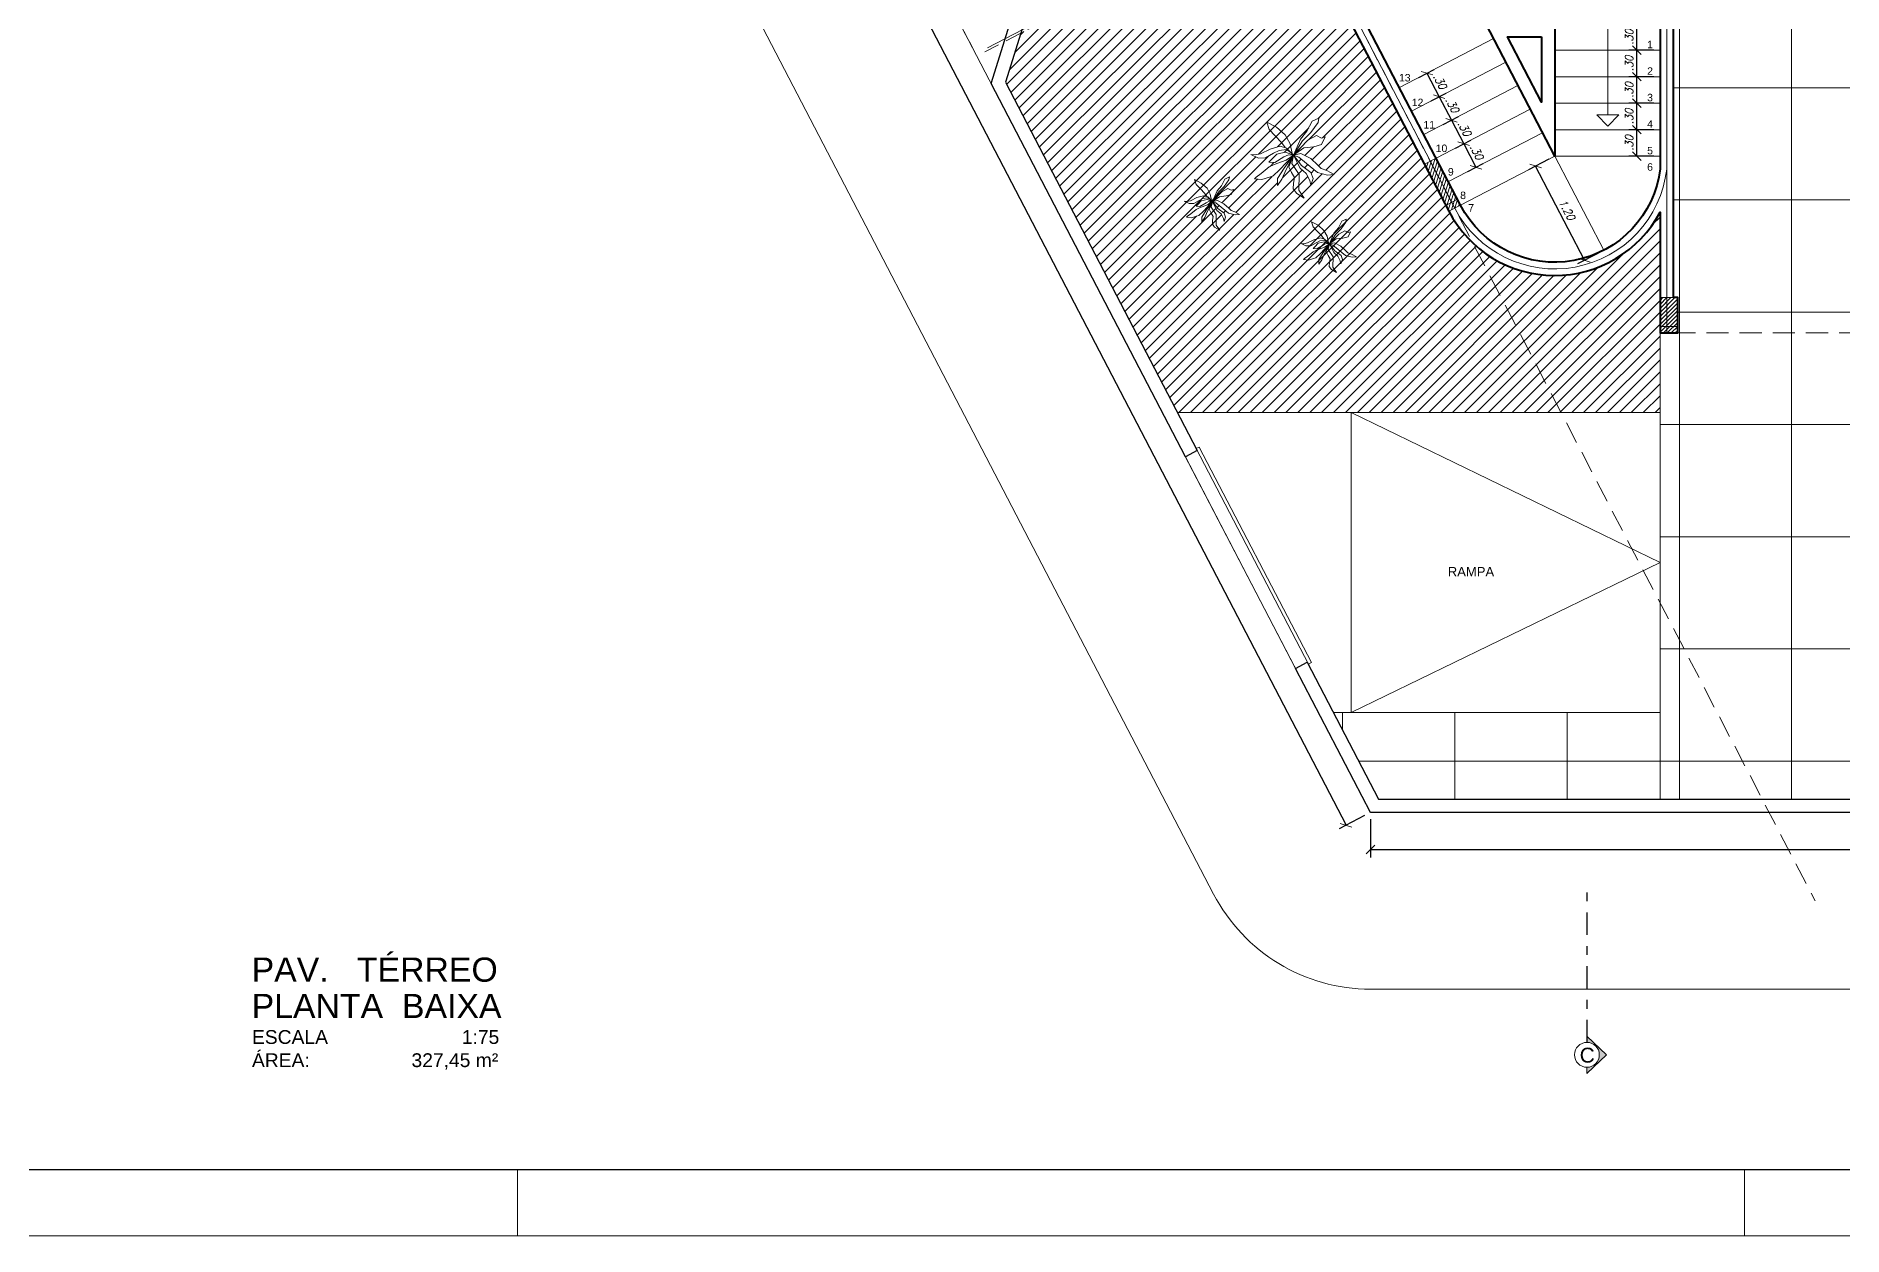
# Model space of a CAD drawing. Header units: millimetres. Extents: x 1865 to 2133, y 1062 to 1142.
# Drawn here: x 1902.7 to 1923.14, y 1061.99 to 1075.56 of the extents above; entities that cross this region are included whole.
import ezdxf

# ---------------------------------------------------------------- set-up
doc = ezdxf.new("R2010")
doc.units = ezdxf.units.MM
doc.header["$PDMODE"] = 35
doc.linetypes.add('DASHDOT', pattern=[25.4, 12.7, -6.35, 0, -6.35])
doc.linetypes.add('HIDDEN', pattern=[0.375, 0.25, -0.125])
for name, color, linetype, lineweight in [('Cota', 7, 'Continuous', 9), ('Eixo', 1, 'Continuous', 9), ('ESQ_INTER', 250, 'Continuous', 9), ('IND', 7, 'Continuous', 13), ('PILAR', 7, 'Continuous', 5), ('PISO', 252, 'Continuous', 9), ('Plarga', 7, 'Continuous', 40), ('texto', 7, 'Continuous', 13)]:
    doc.layers.add(name, color=color, linetype=linetype, lineweight=lineweight)
doc.styles.add('arial', font='arial.ttf')
doc.styles.add('romans15', font='romans.shx', dxfattribs={"width": 0.9, "oblique": 15})
doc.styles.add('TARCISIO', font='arial.ttf')
doc.dimstyles.new('COTA_50', dxfattribs={"dimscale": 0.5, "dimtxt": 0.181, "dimasz": 0.193, "dimexe": 0.18, "dimexo": 0.15, "dimgap": 0.085, "dimtad": 1, "dimzin": 4, "dimdsep": 46, "dimtxsty": 'romans15', "dimblk1": 'OBLIQUE', "dimblk2": 'OBLIQUE', "dimsah": 1, "dimcen": 0.09, "dimclrd": 256, "dimclre": 256, "dimclrt": 256, "dimadec": 0, "dimazin": 0, "dimtfac": 1, "dimtmove": 2, "dimatfit": 3, "dimldrblk": 'NONE', "dimfxl": 1, "dimtolj": 1, "dimtzin": 1, "dimarcsym": 0})

# ---------------------------------------------------------------- blocks, each defined once
blk = doc.blocks.new('_OBLIQUE')
at = {"color": 0, "linetype": 'ByBlock'}
blk.add_line((-0.5, -0.5), (0.5, 0.5), dxfattribs=at)
blk = doc.blocks.new('*D183')
at = {"layer": 'Cota', "lineweight": -2, "transparency": 16777216}
for p, q in [((1921.001, 1075.704), (1920.72, 1075.704)), ((1920.81, 1075.404), (1920.81, 1075.704)), ((1921.001, 1075.404), (1920.72, 1075.404))]:
    blk.add_line(p, q, dxfattribs=at)
at = {"layer": 'Defpoints', "color": 0, "transparency": 16777216}
for p in [(1920.81, 1075.704), (1921.076, 1075.704), (1921.076, 1075.404)]:
    blk.add_point(p, dxfattribs=at)
at = {"layer": 'Cota', "lineweight": -2, "transparency": 16777216, "xscale": 0.0965, "yscale": 0.0965, "zscale": 0.0965}
for p, rotation in [((1920.81, 1075.704), 90), ((1920.81, 1075.404), 270)]:
    blk.add_blockref('_OBLIQUE', p, dxfattribs=dict(at, rotation=rotation))
at = {"layer": 'Cota', "transparency": 16777216, "insert": (1920.722, 1075.554), "char_height": 0.0905, "attachment_point": 5, "rotation": 90, "style": 'romans15'}
blk.add_mtext('\\A1;.30', dxfattribs=at)
blk = doc.blocks.new('_None')
blk = doc.blocks.new('*D184')
at = {"layer": 'Cota', "lineweight": -2, "transparency": 16777216}
for p, q in [((1921.001, 1075.404), (1920.72, 1075.404)), ((1920.81, 1075.104), (1920.81, 1075.404)), ((1921.001, 1075.104), (1920.72, 1075.104))]:
    blk.add_line(p, q, dxfattribs=at)
at = {"layer": 'Defpoints', "color": 0, "transparency": 16777216}
for p in [(1920.81, 1075.404), (1921.076, 1075.404), (1921.076, 1075.104)]:
    blk.add_point(p, dxfattribs=at)
at = {"layer": 'Cota', "lineweight": -2, "transparency": 16777216, "xscale": 0.0965, "yscale": 0.0965, "zscale": 0.0965}
for p, rotation in [((1920.81, 1075.404), 90), ((1920.81, 1075.104), 270)]:
    blk.add_blockref('_OBLIQUE', p, dxfattribs=dict(at, rotation=rotation))
at = {"layer": 'Cota', "transparency": 16777216, "insert": (1920.722, 1075.254), "char_height": 0.0905, "attachment_point": 5, "rotation": 90, "style": 'romans15'}
blk.add_mtext('\\A1;.30', dxfattribs=at)
blk = doc.blocks.new('*D185')
at = {"layer": 'Cota', "lineweight": -2, "transparency": 16777216}
for p, q in [((1921.001, 1075.104), (1920.72, 1075.104)), ((1920.81, 1074.804), (1920.81, 1075.104)), ((1921.001, 1074.804), (1920.72, 1074.804))]:
    blk.add_line(p, q, dxfattribs=at)
at = {"layer": 'Defpoints', "color": 0, "transparency": 16777216}
for p in [(1920.81, 1075.104), (1921.076, 1075.104), (1921.076, 1074.804)]:
    blk.add_point(p, dxfattribs=at)
at = {"layer": 'Cota', "lineweight": -2, "transparency": 16777216, "xscale": 0.0965, "yscale": 0.0965, "zscale": 0.0965}
for p, rotation in [((1920.81, 1075.104), 90), ((1920.81, 1074.804), 270)]:
    blk.add_blockref('_OBLIQUE', p, dxfattribs=dict(at, rotation=rotation))
at = {"layer": 'Cota', "transparency": 16777216, "insert": (1920.722, 1074.954), "char_height": 0.0905, "attachment_point": 5, "rotation": 90, "style": 'romans15'}
blk.add_mtext('\\A1;.30', dxfattribs=at)
blk = doc.blocks.new('*D186')
at = {"layer": 'Cota', "lineweight": -2, "transparency": 16777216}
for p, q in [((1921.001, 1074.804), (1920.72, 1074.804)), ((1920.81, 1074.504), (1920.81, 1074.804)), ((1921.001, 1074.504), (1920.72, 1074.504))]:
    blk.add_line(p, q, dxfattribs=at)
at = {"layer": 'Defpoints', "color": 0, "transparency": 16777216}
for p in [(1920.81, 1074.804), (1921.076, 1074.804), (1921.076, 1074.504)]:
    blk.add_point(p, dxfattribs=at)
at = {"layer": 'Cota', "lineweight": -2, "transparency": 16777216, "xscale": 0.0965, "yscale": 0.0965, "zscale": 0.0965}
for p, rotation in [((1920.81, 1074.804), 90), ((1920.81, 1074.504), 270)]:
    blk.add_blockref('_OBLIQUE', p, dxfattribs=dict(at, rotation=rotation))
at = {"layer": 'Cota', "transparency": 16777216, "insert": (1920.722, 1074.654), "char_height": 0.0905, "attachment_point": 5, "rotation": 90, "style": 'romans15'}
blk.add_mtext('\\A1;.30', dxfattribs=at)
blk = doc.blocks.new('*D187')
at = {"layer": 'Cota', "lineweight": -2, "transparency": 16777216}
for p, q in [((1921.001, 1074.504), (1920.72, 1074.504)), ((1920.81, 1074.204), (1920.81, 1074.504)), ((1921.001, 1074.204), (1920.72, 1074.204))]:
    blk.add_line(p, q, dxfattribs=at)
at = {"layer": 'Defpoints', "color": 0, "transparency": 16777216}
for p in [(1920.81, 1074.504), (1921.076, 1074.504), (1921.076, 1074.204)]:
    blk.add_point(p, dxfattribs=at)
at = {"layer": 'Cota', "lineweight": -2, "transparency": 16777216, "xscale": 0.0965, "yscale": 0.0965, "zscale": 0.0965}
for p, rotation in [((1920.81, 1074.504), 90), ((1920.81, 1074.204), 270)]:
    blk.add_blockref('_OBLIQUE', p, dxfattribs=dict(at, rotation=rotation))
at = {"layer": 'Cota', "transparency": 16777216, "insert": (1920.722, 1074.354), "char_height": 0.0905, "attachment_point": 5, "rotation": 90, "style": 'romans15'}
blk.add_mtext('\\A1;.30', dxfattribs=at)
blk = doc.blocks.new('*D188')
at = {"layer": 'Cota', "lineweight": -2, "transparency": 16777216}
for p, q in [((1918.343, 1075.095), (1918.516, 1075.185)), ((1918.436, 1075.144), (1918.574, 1074.877)), ((1918.482, 1074.829), (1918.654, 1074.919))]:
    blk.add_line(p, q, dxfattribs=at)
at = {"layer": 'Defpoints', "color": 0, "transparency": 16777216}
for p in [(1918.277, 1075.061), (1918.574, 1074.877), (1918.415, 1074.795)]:
    blk.add_point(p, dxfattribs=at)
at = {"layer": 'Cota', "lineweight": -2, "transparency": 16777216, "xscale": 0.0965, "yscale": 0.0965, "zscale": 0.0965}
for p, rotation in [((1918.436, 1075.144), 117.4853861439457), ((1918.574, 1074.877), 297.4853861439457)]:
    blk.add_blockref('_OBLIQUE', p, dxfattribs=dict(at, rotation=rotation))
at = {"layer": 'Cota', "transparency": 16777216, "insert": (1918.583, 1075.051), "char_height": 0.0905, "attachment_point": 5, "rotation": 297.4854, "style": 'romans15'}
blk.add_mtext('\\A1;.30', dxfattribs=at)
blk = doc.blocks.new('*D189')
at = {"layer": 'Cota', "lineweight": -2, "transparency": 16777216}
for p, q in [((1918.482, 1074.829), (1918.654, 1074.919)), ((1918.574, 1074.877), (1918.713, 1074.611)), ((1918.62, 1074.563), (1918.793, 1074.653))]:
    blk.add_line(p, q, dxfattribs=at)
at = {"layer": 'Defpoints', "color": 0, "transparency": 16777216}
for p in [(1918.415, 1074.795), (1918.554, 1074.528), (1918.713, 1074.611)]:
    blk.add_point(p, dxfattribs=at)
at = {"layer": 'Cota', "lineweight": -2, "transparency": 16777216, "xscale": 0.0965, "yscale": 0.0965, "zscale": 0.0965}
for p, rotation in [((1918.574, 1074.877), 117.4853861439256), ((1918.713, 1074.611), 297.4853861439257)]:
    blk.add_blockref('_OBLIQUE', p, dxfattribs=dict(at, rotation=rotation))
at = {"layer": 'Cota', "transparency": 16777216, "insert": (1918.722, 1074.785), "char_height": 0.0905, "attachment_point": 5, "rotation": 297.4854, "style": 'romans15'}
blk.add_mtext('\\A1;.30', dxfattribs=at)
blk = doc.blocks.new('*D190')
at = {"layer": 'Cota', "lineweight": -2, "transparency": 16777216}
for p, q in [((1918.62, 1074.563), (1918.793, 1074.653)), ((1918.713, 1074.611), (1918.851, 1074.345)), ((1918.759, 1074.297), (1918.931, 1074.387))]:
    blk.add_line(p, q, dxfattribs=at)
at = {"layer": 'Defpoints', "color": 0, "transparency": 16777216}
for p in [(1918.554, 1074.528), (1918.692, 1074.262), (1918.851, 1074.345)]:
    blk.add_point(p, dxfattribs=at)
at = {"layer": 'Cota', "lineweight": -2, "transparency": 16777216, "xscale": 0.0965, "yscale": 0.0965, "zscale": 0.0965}
for p, rotation in [((1918.713, 1074.611), 117.4853861439256), ((1918.851, 1074.345), 297.4853861439257)]:
    blk.add_blockref('_OBLIQUE', p, dxfattribs=dict(at, rotation=rotation))
at = {"layer": 'Cota', "transparency": 16777216, "insert": (1918.86, 1074.519), "char_height": 0.0905, "attachment_point": 5, "rotation": 297.4854, "style": 'romans15'}
blk.add_mtext('\\A1;.30', dxfattribs=at)
blk = doc.blocks.new('*D191')
at = {"layer": 'Cota', "lineweight": -2, "transparency": 16777216}
for p, q in [((1918.759, 1074.297), (1918.931, 1074.387)), ((1918.851, 1074.345), (1918.99, 1074.079)), ((1918.897, 1074.031), (1919.07, 1074.121))]:
    blk.add_line(p, q, dxfattribs=at)
at = {"layer": 'Defpoints', "color": 0, "transparency": 16777216}
for p in [(1918.692, 1074.262), (1918.99, 1074.079), (1918.831, 1073.996)]:
    blk.add_point(p, dxfattribs=at)
at = {"layer": 'Cota', "lineweight": -2, "transparency": 16777216, "xscale": 0.0965, "yscale": 0.0965, "zscale": 0.0965}
for p, rotation in [((1918.851, 1074.345), 117.4853861439256), ((1918.99, 1074.079), 297.4853861439257)]:
    blk.add_blockref('_OBLIQUE', p, dxfattribs=dict(at, rotation=rotation))
at = {"layer": 'Cota', "transparency": 16777216, "insert": (1918.998, 1074.253), "char_height": 0.0905, "attachment_point": 5, "rotation": 297.4854, "style": 'romans15'}
blk.add_mtext('\\A1;.30', dxfattribs=at)
blk = doc.blocks.new('*D214')
at = {"layer": 'Cota', "lineweight": -2, "transparency": 16777216}
for p, q in [((1919.814, 1074.17), (1919.585, 1074.051)), ((1920.218, 1073.027), (1919.665, 1074.092)), ((1920.367, 1073.105), (1920.138, 1072.986))]:
    blk.add_line(p, q, dxfattribs=at)
at = {"layer": 'Defpoints', "color": 0, "transparency": 16777216}
for p in [(1919.665, 1074.092), (1919.881, 1074.204), (1920.433, 1073.139)]:
    blk.add_point(p, dxfattribs=at)
at = {"layer": 'Cota', "lineweight": -2, "transparency": 16777216, "xscale": 0.0965, "yscale": 0.0965, "zscale": 0.0965}
for p, rotation in [((1919.665, 1074.092), 117.4184807016697), ((1920.218, 1073.027), 297.4184807016697)]:
    blk.add_blockref('_OBLIQUE', p, dxfattribs=dict(at, rotation=rotation))
at = {"layer": 'Cota', "transparency": 16777216, "insert": (1920.019, 1073.6), "char_height": 0.0905, "attachment_point": 5, "rotation": 297.4185, "style": 'romans15'}
blk.add_mtext('\\A1;1.20', dxfattribs=at)
blk = doc.blocks.new('*D596')
at = {"layer": 'Cota', "lineweight": -2, "transparency": 16777216}
for p, q in [((1917.797, 1066.704), (1917.797, 1066.27)), ((1931.947, 1066.704), (1931.947, 1066.27)), ((1917.797, 1066.36), (1931.947, 1066.36))]:
    blk.add_line(p, q, dxfattribs=at)
at = {"layer": 'Defpoints', "color": 0, "transparency": 16777216}
for p in [(1917.797, 1066.779), (1931.947, 1066.779), (1931.947, 1066.36)]:
    blk.add_point(p, dxfattribs=at)
at = {"layer": 'Cota', "lineweight": -2, "transparency": 16777216, "xscale": 0.0965, "yscale": 0.0965, "zscale": 0.0965, "rotation": 180}
blk.add_blockref('_OBLIQUE', (1917.797, 1066.36), dxfattribs=at)
at = {"layer": 'Cota', "lineweight": -2, "transparency": 16777216, "xscale": 0.0965, "yscale": 0.0965, "zscale": 0.0965}
blk.add_blockref('_OBLIQUE', (1931.947, 1066.36), dxfattribs=at)
at = {"layer": 'Cota', "transparency": 16777216, "insert": (1924.872, 1066.448), "char_height": 0.0905, "attachment_point": 5, "style": 'romans15'}
blk.add_mtext('\\A1;14.15', dxfattribs=at)
blk = doc.blocks.new('*D625')
at = {"layer": 'Cota', "lineweight": -2, "transparency": 16777216}
for p, q in [((1904.881, 1091.445), (1904.591, 1091.294)), ((1904.67, 1091.335), (1917.52, 1066.635)), ((1917.731, 1066.745), (1917.441, 1066.594))]:
    blk.add_line(p, q, dxfattribs=at)
at = {"layer": 'Defpoints', "color": 0, "transparency": 16777216}
for p in [(1904.947, 1091.479), (1917.797, 1066.779), (1917.52, 1066.635)]:
    blk.add_point(p, dxfattribs=at)
at = {"layer": 'Cota', "lineweight": -2, "transparency": 16777216, "xscale": 0.0965, "yscale": 0.0965, "zscale": 0.0965}
for p, rotation in [((1904.67, 1091.335), 117.4853861439191), ((1917.52, 1066.635), 297.4853861439191)]:
    blk.add_blockref('_OBLIQUE', p, dxfattribs=dict(at, rotation=rotation))
at = {"layer": 'Cota', "transparency": 16777216, "insert": (1911.173, 1079.026), "char_height": 0.0905, "attachment_point": 5, "rotation": 297.4854, "style": 'romans15'}
blk.add_mtext('\\A1;27.84', dxfattribs=at)

msp = doc.modelspace()

# ---------------------------------------------------------------- hatches: boundary and pattern name
at = {"layer": 'Cota', "lineweight": 5}
h = msp.add_hatch(dxfattribs=at)
h.set_pattern_fill('LINE', color=86, scale=0.03, angle=45, style=0)
h.paths.add_polyline_path([(1916.928, 1074.2171), (1917.0038, 1074.3978), (1917.0785, 1074.4868), (1917.1378, 1074.6003), (1917.2131, 1074.6364), (1917.204, 1074.5854), (1917.124, 1074.4728), (1917.0286, 1074.3782), (1916.928, 1074.2171), (1917.0868, 1074.384), (1917.1869, 1074.4388), (1917.2429, 1074.4094), (1917.2856, 1074.4228), (1917.2416, 1074.3387), (1917.1562, 1074.312), (1917.0428, 1074.2999), (1916.928, 1074.2171), (1917.0107, 1074.2364), (1917.1213, 1074.1785), (1917.2018, 1074.1036), (1917.2406, 1074.0635), (1917.3027, 1074.0409), (1917.3855, 1073.9975), (1917.3114, 1073.9903), (1917.197, 1074.0207), (1917.0737, 1074.1213), (1916.9851, 1074.194), (1916.928, 1074.2171), (1917.0162, 1074.0989), (1917.1228, 1074.0201), (1917.1468, 1073.9516), (1917.1214, 1073.8762), (1917.1113, 1073.9308), (1917.0707, 1074.0079), (1917, 1074.0679), (1916.928, 1074.2171), (1916.842, 1074.0554), (1916.795, 1073.9453), (1916.7462, 1073.8722), (1916.7455, 1073.9515), (1916.8213, 1074.0695), (1916.928, 1074.2171), (1916.7692, 1074.0503), (1916.6972, 1073.9808), (1916.6545, 1073.9675), (1916.5691, 1073.9408), (1916.4843, 1073.9502), (1916.5048, 1073.9691), (1916.5607, 1074.0088), (1916.6494, 1074.0839), (1916.7082, 1074.109), (1916.8438, 1074.1595), (1916.928, 1074.2171), (1916.8693, 1074.2217), (1916.8173, 1074.1964), (1916.7135, 1074.1325), (1916.6488, 1074.1368), (1916.6788, 1074.1671), (1916.7359, 1074.2292), (1916.7839, 1074.2401), (1916.8347, 1074.2497), (1916.928, 1074.2171), (1916.9017, 1074.2424), (1916.8468, 1074.2795), (1916.7644, 1074.2701), (1916.7015, 1074.2373), (1916.6113, 1074.186), (1916.5288, 1074.1831), (1916.4446, 1074.224), (1916.4914, 1074.2192), (1916.5545, 1074.2321), (1916.6626, 1074.284), (1916.7749, 1074.3172), (1916.8452, 1074.2968)], flags=16)
h.paths.add_polyline_path([(1916.2012, 1073.9707), (1916.1952, 1073.9366), (1916.1418, 1073.8616), (1916.0783, 1073.7985), (1916.0112, 1073.6911), (1916.0663, 1073.704), (1916.14, 1073.6654), (1916.1937, 1073.6154), (1916.2196, 1073.5887), (1916.261, 1073.5737), (1916.3162, 1073.5447), (1916.2668, 1073.5399), (1916.1905, 1073.5601), (1916.1083, 1073.6273), (1916.0492, 1073.6757), (1916.0112, 1073.6911), (1916.07, 1073.6123), (1916.1411, 1073.5598), (1916.1571, 1073.5141), (1916.1402, 1073.4639), (1916.1334, 1073.5002), (1916.1063, 1073.5517), (1916.0592, 1073.5916), (1916.0112, 1073.6911), (1915.9053, 1073.5799), (1915.8573, 1073.5336), (1915.8288, 1073.5247), (1915.7719, 1073.5069), (1915.7154, 1073.5132), (1915.729, 1073.5258), (1915.7664, 1073.5522), (1915.8254, 1073.6023), (1915.8647, 1073.619), (1915.9551, 1073.6527), (1916.0112, 1073.6911), (1915.9721, 1073.6942), (1915.9374, 1073.6773), (1915.8682, 1073.6347), (1915.8251, 1073.6375), (1915.845, 1073.6578), (1915.8831, 1073.6991), (1915.9151, 1073.7065), (1915.949, 1073.7129), (1916.0112, 1073.6911), (1916.0617, 1073.8116), (1916.1115, 1073.8709), (1916.1511, 1073.9465)], flags=16)
h.paths.add_polyline_path([(1921.0723, 1071.3043), (1921.0723, 1072.2043), (1921.0723, 1073.5699, -0.4947576), (1918.9544, 1073.2222), (1919.9521, 1071.3043)])
edge = h.paths.add_edge_path()
edge.add_line((1913.8436, 1075.597), (1913.6682, 1075.0411))
edge.add_line((1913.6682, 1075.0411), (1915.6123, 1071.3043))
edge.add_line((1915.6123, 1071.3043), (1919.9521, 1071.3043))
edge.add_line((1919.9521, 1071.3043), (1918.9544, 1073.2222))
edge.add_arc((1919.8807, 1074.2043), 1.35, 207.48539, 226.67352, ccw=False)
edge.add_line((1918.6831, 1073.5812), (1917.5723, 1075.7162))
edge.add_line((1917.5723, 1075.7162), (1917.5723, 1075.8787))
edge.add_line((1917.5723, 1075.8787), (1916.9608, 1077.0543))
edge.add_line((1916.9608, 1077.0543), (1916.8762, 1077.0543))
edge.add_line((1916.8762, 1077.0543), (1915.9891, 1076.5927))
edge.add_line((1915.9891, 1076.5927), (1915.9283, 1076.7097))
edge.add_line((1915.9283, 1076.7097), (1915.5291, 1076.502))
edge.add_line((1915.5291, 1076.502), (1915.5406, 1076.4798))
edge.add_line((1915.5406, 1076.4798), (1913.8436, 1075.597))
at = {"layer": 'IND'}
msp.add_hatch(color=0, dxfattribs=at).paths.add_polyline_path([(1920.2422, 1064.2492), (1920.2422, 1064.1784, -1.0147776), (1920.2422, 1063.8968), (1920.2422, 1063.826), (1920.4644, 1064.0376)])
at = {"layer": 'PILAR'}
h = msp.add_hatch(dxfattribs=at)
h.set_pattern_fill('ANSI31,_O', color=256, scale=0.01, angle=-62.51461)
h.set_pattern_definition([(252.4853861, (1903.291957, 3166.6934), (-0.03027807704, 0.00955513217), [])])
h.paths.add_polyline_path([(1918.6831, 1073.5812), (1918.8161, 1073.6504), (1918.5392, 1074.1827), (1918.4062, 1074.1135)])
h = msp.add_hatch(dxfattribs=at)
h.set_pattern_fill('ANSI31,_O', color=256, scale=0.01, angle=-90)
h.set_pattern_definition([(225, (2873.486526, 2936.167247), (-0.0224506403, 0.0224506403), [])])
h.paths.add_polyline_path([(1921.0723, 1072.2043), (1921.2723, 1072.2043), (1921.2723, 1072.6043), (1921.0723, 1072.6043)])
at = {"layer": 'PISO'}
h = msp.add_hatch(dxfattribs=at)
h.set_pattern_fill('NET,_O', color=256, scale=0.4)
h.set_pattern_definition([(0, (1921.2894, 1067.3585), (0, 1.27), []), (90, (1921.2894, 1067.3585), (-1.27, 8e-17), [])])
h.paths.add_polyline_path([(1921.0723, 1069.1511), (1921.0723, 1066.9293), (1922.2282, 1066.9293)], flags=17)
h.paths.add_polyline_path([(1921.0723, 1067.9091), (1917.5786, 1067.9091), (1917.3786, 1067.9091), (1917.8884, 1066.9293), (1921.0723, 1066.9293)])
h.paths.add_polyline_path([(1926.9473, 1080.4543), (1926.5473, 1080.4543), (1926.5473, 1080.6543), (1926.9473, 1080.6543), (1926.9473, 1085.9293), (1921.2223, 1085.9293), (1921.2223, 1081.6043), (1921.2223, 1079.0043), (1921.2223, 1077.4543), (1921.2723, 1077.4543), (1921.2723, 1077.0543), (1921.2223, 1077.0543), (1921.2223, 1072.6043), (1921.2723, 1072.6043), (1921.2723, 1072.2043), (1923.7223, 1072.2043), (1923.7223, 1071.7543), (1925.2223, 1071.7543), (1925.2223, 1072.2043), (1926.5473, 1072.2043), (1926.5473, 1072.4043), (1926.9473, 1072.4043), (1926.9473, 1077.7043), (1926.5473, 1077.7043), (1926.5473, 1077.9043), (1926.9473, 1077.9043)])
h.paths.add_polyline_path([(1926.9473, 1072.2043), (1925.2223, 1072.2043), (1925.2223, 1071.7543), (1923.7223, 1071.7543), (1923.7223, 1072.2043), (1921.0723, 1072.2043), (1921.0723, 1069.1511), (1922.2282, 1066.9293), (1926.5473, 1066.9293), (1926.5473, 1066.9793), (1926.9473, 1066.9793)])

# ---------------------------------------------------------------- linework, layer by layer
at = {"color": 3, "lineweight": 5}
for p, q in [((1916.6236, 1074.5908), (1916.6503, 1074.5053)), ((1916.7357, 1074.5321), (1916.6236, 1074.5908)), ((1916.6503, 1074.5053), (1916.7197, 1074.4333)), ((1916.8332, 1074.4453), (1916.7357, 1074.5321)), ((1917.0785, 1074.4868), (1917.0038, 1074.3978)), ((1917.0286, 1074.3782), (1917.124, 1074.4728)), ((1917.1378, 1074.6003), (1917.0785, 1074.4868)), ((1917.124, 1074.4728), (1917.204, 1074.5854)), ((1917.2131, 1074.6364), (1917.1378, 1074.6003)), ((1917.204, 1074.5854), (1917.2131, 1074.6364)), ((1916.6626, 1074.284), (1916.5545, 1074.2321)), ((1916.7749, 1074.3172), (1916.6626, 1074.284)), ((1916.7015, 1074.2373), (1916.7644, 1074.2701)), ((1916.7197, 1074.4333), (1916.7892, 1074.3612)), ((1916.7644, 1074.2701), (1916.8468, 1074.2795)), ((1916.8452, 1074.2968), (1916.7749, 1074.3172)), ((1916.7892, 1074.3612), (1916.8306, 1074.3039)), ((1916.8879, 1074.3453), (1916.8332, 1074.4453)), ((1916.928, 1074.2171), (1916.8452, 1074.2968)), ((1916.8468, 1074.2795), (1916.9118, 1074.2356)), ((1916.9118, 1074.2356), (1916.8879, 1074.3453)), ((1917.0038, 1074.3978), (1916.928, 1074.2171)), ((1917.0868, 1074.384), (1916.928, 1074.2171)), ((1916.928, 1074.2171), (1917.0286, 1074.3782)), ((1916.928, 1074.2171), (1917.0428, 1074.2999)), ((1917.0428, 1074.2999), (1917.1562, 1074.312)), ((1917.1869, 1074.4388), (1917.0868, 1074.384)), ((1917.1562, 1074.312), (1917.2416, 1074.3387)), ((1917.2429, 1074.4094), (1917.1869, 1074.4388)), ((1917.2416, 1074.3387), (1917.2856, 1074.4228)), ((1917.2856, 1074.4228), (1917.2429, 1074.4094)), ((1916.4446, 1074.224), (1916.5288, 1074.1831)), ((1916.4914, 1074.2192), (1916.4446, 1074.224)), ((1916.5545, 1074.2321), (1916.4914, 1074.2192)), ((1916.5288, 1074.1831), (1916.6113, 1074.186)), ((1916.5607, 1074.0088), (1916.6494, 1074.0839)), ((1916.6113, 1074.186), (1916.7015, 1074.2373)), ((1916.6488, 1074.1368), (1916.6788, 1074.1671)), ((1916.7135, 1074.1325), (1916.6488, 1074.1368)), ((1916.6494, 1074.0839), (1916.7082, 1074.109)), ((1916.6788, 1074.1671), (1916.7359, 1074.2292)), ((1916.7692, 1074.0503), (1916.6972, 1073.9808)), ((1916.7082, 1074.109), (1916.8438, 1074.1595)), ((1916.8173, 1074.1964), (1916.7135, 1074.1325)), ((1916.7359, 1074.2292), (1916.7839, 1074.2401)), ((1916.8213, 1074.0695), (1916.7455, 1073.9515)), ((1916.928, 1074.2171), (1916.7692, 1074.0503)), ((1916.7839, 1074.2401), (1916.8347, 1074.2497)), ((1916.795, 1073.9453), (1916.842, 1074.0554)), ((1916.8693, 1074.2217), (1916.8173, 1074.1964)), ((1916.928, 1074.2171), (1916.8213, 1074.0695)), ((1916.8347, 1074.2497), (1916.928, 1074.2171)), ((1916.842, 1074.0554), (1916.928, 1074.2171)), ((1916.8438, 1074.1595), (1916.928, 1074.2171)), ((1916.928, 1074.2171), (1916.8693, 1074.2217)), ((1916.872, 1074.0857), (1916.928, 1074.2171)), ((1916.9042, 1074.0195), (1916.872, 1074.0857)), ((1916.928, 1074.2171), (1916.906, 1074.1237)), ((1916.906, 1074.1237), (1916.991, 1073.9971)), ((1916.928, 1074.2171), (1917.0107, 1074.2364)), ((1917, 1074.0679), (1916.928, 1074.2171)), ((1916.928, 1074.2171), (1917.0162, 1074.0989)), ((1916.9851, 1074.194), (1916.928, 1074.2171)), ((1917.0737, 1074.1213), (1916.9851, 1074.194)), ((1917.0707, 1074.0079), (1917, 1074.0679)), ((1917.0107, 1074.2364), (1917.1213, 1074.1785)), ((1917.0162, 1074.0989), (1917.1228, 1074.0201)), ((1917.197, 1074.0207), (1917.0737, 1074.1213)), ((1917.1213, 1074.1785), (1917.2018, 1074.1036)), ((1917.2018, 1074.1036), (1917.2406, 1074.0635)), ((1917.2406, 1074.0635), (1917.3027, 1074.0409)), ((1915.8083, 1073.9402), (1915.8261, 1073.8833)), ((1915.883, 1073.9011), (1915.8083, 1073.9402)), ((1915.8261, 1073.8833), (1915.8724, 1073.8352)), ((1915.948, 1073.8433), (1915.883, 1073.9011)), ((1915.9845, 1073.7765), (1915.948, 1073.8433)), ((1916.1115, 1073.8709), (1916.0617, 1073.8116)), ((1916.0783, 1073.7985), (1916.1418, 1073.8616)), ((1916.1511, 1073.9465), (1916.1115, 1073.8709)), ((1916.1418, 1073.8616), (1916.1952, 1073.9366)), ((1916.2012, 1073.9707), (1916.1511, 1073.9465)), ((1916.1952, 1073.9366), (1916.2012, 1073.9707)), ((1916.4843, 1073.9502), (1916.5048, 1073.9691)), ((1916.5691, 1073.9408), (1916.4843, 1073.9502)), ((1916.5048, 1073.9691), (1916.5607, 1074.0088)), ((1916.6545, 1073.9675), (1916.5691, 1073.9408)), ((1916.6972, 1073.9808), (1916.6545, 1073.9675)), ((1916.7455, 1073.9515), (1916.7462, 1073.8722)), ((1916.7462, 1073.8722), (1916.795, 1073.9453)), ((1916.9378, 1073.9625), (1916.9042, 1074.0195)), ((1916.9239, 1073.8351), (1916.926, 1073.8997)), ((1916.926, 1073.8997), (1916.9378, 1073.9625)), ((1916.991, 1073.9971), (1916.9859, 1073.8191)), ((1917.1113, 1073.9308), (1917.0707, 1074.0079)), ((1917.1214, 1073.8762), (1917.1113, 1073.9308)), ((1917.1468, 1073.9516), (1917.1214, 1073.8762)), ((1917.1228, 1074.0201), (1917.1468, 1073.9516)), ((1917.3114, 1073.9903), (1917.197, 1074.0207)), ((1917.3027, 1074.0409), (1917.3855, 1073.9975)), ((1917.3855, 1073.9975), (1917.3114, 1073.9903)), ((1915.6889, 1073.6957), (1915.7451, 1073.6685)), ((1915.7201, 1073.6925), (1915.6889, 1073.6957)), ((1915.7622, 1073.7011), (1915.7201, 1073.6925)), ((1915.7451, 1073.6685), (1915.8, 1073.6704)), ((1915.8342, 1073.7357), (1915.7622, 1073.7011)), ((1915.8, 1073.6704), (1915.8602, 1073.7046)), ((1915.8251, 1073.6375), (1915.845, 1073.6578)), ((1915.9091, 1073.7578), (1915.8342, 1073.7357)), ((1915.845, 1073.6578), (1915.8831, 1073.6991)), ((1915.8602, 1073.7046), (1915.9021, 1073.7264)), ((1915.8647, 1073.619), (1915.9551, 1073.6527)), ((1915.9374, 1073.6773), (1915.8682, 1073.6347)), ((1915.8724, 1073.8352), (1915.9186, 1073.7872)), ((1915.8831, 1073.6991), (1915.9151, 1073.7065)), ((1915.9021, 1073.7264), (1915.957, 1073.7327)), ((1916.0112, 1073.6911), (1915.9053, 1073.5799)), ((1915.956, 1073.7442), (1915.9091, 1073.7578)), ((1915.9151, 1073.7065), (1915.949, 1073.7129)), ((1915.9186, 1073.7872), (1915.9462, 1073.7489)), ((1915.9721, 1073.6942), (1915.9374, 1073.6773)), ((1916.0112, 1073.6911), (1915.9401, 1073.5927)), ((1915.949, 1073.7129), (1916.0112, 1073.6911)), ((1915.9539, 1073.5833), (1916.0112, 1073.6911)), ((1915.9551, 1073.6527), (1916.0112, 1073.6911)), ((1916.0112, 1073.6911), (1915.956, 1073.7442)), ((1915.957, 1073.7327), (1916.0004, 1073.7035)), ((1916.0112, 1073.6911), (1915.9721, 1073.6942)), ((1915.9739, 1073.6035), (1916.0112, 1073.6911)), ((1916.0004, 1073.7035), (1915.9845, 1073.7765)), ((1916.0112, 1073.6911), (1915.9965, 1073.6288)), ((1916.0617, 1073.8116), (1916.0112, 1073.6911)), ((1916.1171, 1073.8024), (1916.0112, 1073.6911)), ((1916.0112, 1073.6911), (1916.0783, 1073.7985)), ((1916.0112, 1073.6911), (1916.0877, 1073.7463)), ((1916.0112, 1073.6911), (1916.0663, 1073.704)), ((1916.0592, 1073.5916), (1916.0112, 1073.6911)), ((1916.0112, 1073.6911), (1916.07, 1073.6123)), ((1916.0492, 1073.6757), (1916.0112, 1073.6911)), ((1916.1083, 1073.6273), (1916.0492, 1073.6757)), ((1916.0663, 1073.704), (1916.14, 1073.6654)), ((1916.0877, 1073.7463), (1916.1633, 1073.7544)), ((1916.1838, 1073.8389), (1916.1171, 1073.8024)), ((1916.14, 1073.6654), (1916.1937, 1073.6154)), ((1916.1633, 1073.7544), (1916.2203, 1073.7722)), ((1916.2212, 1073.8193), (1916.1838, 1073.8389)), ((1916.2203, 1073.7722), (1916.2496, 1073.8282)), ((1916.2496, 1073.8282), (1916.2212, 1073.8193)), ((1916.9629, 1073.7818), (1916.9239, 1073.8351)), ((1917.0486, 1073.7304), (1916.9629, 1073.7818)), ((1916.9859, 1073.8191), (1917.0486, 1073.7304)), ((1915.7154, 1073.5132), (1915.729, 1073.5258)), ((1915.7719, 1073.5069), (1915.7154, 1073.5132)), ((1915.729, 1073.5258), (1915.7664, 1073.5522)), ((1915.7664, 1073.5522), (1915.8254, 1073.6023)), ((1915.8288, 1073.5247), (1915.7719, 1073.5069)), ((1915.8682, 1073.6347), (1915.8251, 1073.6375)), ((1915.8254, 1073.6023), (1915.8647, 1073.619)), ((1915.8573, 1073.5336), (1915.8288, 1073.5247)), ((1915.9053, 1073.5799), (1915.8573, 1073.5336)), ((1915.9401, 1073.5927), (1915.8895, 1073.514)), ((1915.8895, 1073.514), (1915.89, 1073.4612)), ((1915.89, 1073.4612), (1915.9225, 1073.5099)), ((1915.9225, 1073.5099), (1915.9539, 1073.5833)), ((1915.9953, 1073.5594), (1915.9739, 1073.6035)), ((1916.0177, 1073.5214), (1915.9953, 1073.5594)), ((1915.9965, 1073.6288), (1916.0532, 1073.5444)), ((1916.0084, 1073.4364), (1916.0099, 1073.4795)), ((1916.0344, 1073.4009), (1916.0084, 1073.4364)), ((1916.0099, 1073.4795), (1916.0177, 1073.5214)), ((1916.0532, 1073.5444), (1916.0498, 1073.4258)), ((1916.1063, 1073.5517), (1916.0592, 1073.5916)), ((1916.07, 1073.6123), (1916.1411, 1073.5598)), ((1916.1334, 1073.5002), (1916.1063, 1073.5517)), ((1916.1905, 1073.5601), (1916.1083, 1073.6273)), ((1916.1402, 1073.4639), (1916.1334, 1073.5002)), ((1916.1571, 1073.5141), (1916.1402, 1073.4639)), ((1916.1411, 1073.5598), (1916.1571, 1073.5141)), ((1916.2668, 1073.5399), (1916.1905, 1073.5601)), ((1916.1937, 1073.6154), (1916.2196, 1073.5887)), ((1916.2196, 1073.5887), (1916.261, 1073.5737)), ((1916.261, 1073.5737), (1916.3162, 1073.5447)), ((1916.3162, 1073.5447), (1916.2668, 1073.5399)), ((1917.1306, 1073.4617), (1917.1484, 1073.4047)), ((1917.2054, 1073.4225), (1917.1306, 1073.4617)), ((1917.4734, 1073.468), (1917.4338, 1073.3923)), ((1917.4642, 1073.383), (1917.5175, 1073.4581)), ((1917.5236, 1073.4921), (1917.4734, 1073.468)), ((1917.5175, 1073.4581), (1917.5236, 1073.4921)), ((1916.0916, 1073.3666), (1916.0344, 1073.4009)), ((1916.0498, 1073.4258), (1916.0916, 1073.3666)), ((1917.1566, 1073.2571), (1917.0845, 1073.2226)), ((1917.1484, 1073.4047), (1917.1947, 1073.3567)), ((1917.2315, 1073.2792), (1917.1566, 1073.2571)), ((1917.1825, 1073.226), (1917.2245, 1073.2479)), ((1917.1947, 1073.3567), (1917.241, 1073.3086)), ((1917.2703, 1073.3647), (1917.2054, 1073.4225)), ((1917.2245, 1073.2479), (1917.2794, 1073.2542)), ((1917.2784, 1073.2657), (1917.2315, 1073.2792)), ((1917.2375, 1073.2279), (1917.2714, 1073.2343)), ((1917.241, 1073.3086), (1917.2686, 1073.2704)), ((1917.3068, 1073.298), (1917.2703, 1073.3647)), ((1917.2714, 1073.2343), (1917.3335, 1073.2126)), ((1917.3335, 1073.2126), (1917.2784, 1073.2657)), ((1917.2794, 1073.2542), (1917.3227, 1073.2249)), ((1917.3227, 1073.2249), (1917.3068, 1073.298)), ((1917.384, 1073.333), (1917.3335, 1073.2126)), ((1917.4394, 1073.3238), (1917.3335, 1073.2126)), ((1917.3335, 1073.2126), (1917.4006, 1073.3199)), ((1917.3335, 1073.2126), (1917.4101, 1073.2678)), ((1917.4338, 1073.3923), (1917.384, 1073.333)), ((1917.4006, 1073.3199), (1917.4642, 1073.383)), ((1917.4101, 1073.2678), (1917.4857, 1073.2758)), ((1917.5061, 1073.3603), (1917.4394, 1073.3238)), ((1917.4857, 1073.2758), (1917.5426, 1073.2936)), ((1917.5435, 1073.3408), (1917.5061, 1073.3603)), ((1917.5426, 1073.2936), (1917.572, 1073.3497)), ((1917.572, 1073.3497), (1917.5435, 1073.3408)), ((1917.0113, 1073.2171), (1917.0674, 1073.1899)), ((1917.0425, 1073.2139), (1917.0113, 1073.2171)), ((1917.0377, 1073.0346), (1917.0514, 1073.0472)), ((1917.0943, 1073.0283), (1917.0377, 1073.0346)), ((1917.0845, 1073.2226), (1917.0425, 1073.2139)), ((1917.0514, 1073.0472), (1917.0887, 1073.0737)), ((1917.0674, 1073.1899), (1917.1224, 1073.1918)), ((1917.0887, 1073.0737), (1917.1478, 1073.1238)), ((1917.1512, 1073.0461), (1917.0943, 1073.0283)), ((1917.1224, 1073.1918), (1917.1825, 1073.226)), ((1917.1474, 1073.159), (1917.1674, 1073.1792)), ((1917.1905, 1073.1561), (1917.1474, 1073.159)), ((1917.1478, 1073.1238), (1917.187, 1073.1405)), ((1917.1797, 1073.055), (1917.1512, 1073.0461)), ((1917.1674, 1073.1792), (1917.2055, 1073.2206)), ((1917.2277, 1073.1013), (1917.1797, 1073.055)), ((1917.187, 1073.1405), (1917.2774, 1073.1742)), ((1917.2598, 1073.1988), (1917.1905, 1073.1561)), ((1917.2055, 1073.2206), (1917.2375, 1073.2279)), ((1917.2624, 1073.1141), (1917.2119, 1073.0355)), ((1917.2119, 1073.0355), (1917.2123, 1072.9826)), ((1917.2123, 1072.9826), (1917.2449, 1073.0313)), ((1917.3335, 1073.2126), (1917.2277, 1073.1013)), ((1917.2449, 1073.0313), (1917.2762, 1073.1047)), ((1917.2944, 1073.2156), (1917.2598, 1073.1988)), ((1917.3335, 1073.2126), (1917.2624, 1073.1141)), ((1917.2762, 1073.1047), (1917.3335, 1073.2126)), ((1917.2774, 1073.1742), (1917.3335, 1073.2126)), ((1917.3335, 1073.2126), (1917.2944, 1073.2156)), ((1917.2962, 1073.1249), (1917.3335, 1073.2126)), ((1917.3177, 1073.0808), (1917.2962, 1073.1249)), ((1917.3401, 1073.0428), (1917.3177, 1073.0808)), ((1917.3335, 1073.2126), (1917.3189, 1073.1503)), ((1917.3189, 1073.1503), (1917.3756, 1073.0659)), ((1917.3322, 1073.0009), (1917.3401, 1073.0428)), ((1917.3335, 1073.2126), (1917.3887, 1073.2254)), ((1917.3815, 1073.1131), (1917.3335, 1073.2126)), ((1917.3335, 1073.2126), (1917.3923, 1073.1337)), ((1917.3716, 1073.1972), (1917.3335, 1073.2126)), ((1917.4307, 1073.1487), (1917.3716, 1073.1972)), ((1917.3756, 1073.0659), (1917.3722, 1072.9472)), ((1917.4286, 1073.0731), (1917.3815, 1073.1131)), ((1917.3887, 1073.2254), (1917.4624, 1073.1868)), ((1917.3923, 1073.1337), (1917.4634, 1073.0812)), ((1917.4557, 1073.0217), (1917.4286, 1073.0731)), ((1917.5129, 1073.0816), (1917.4307, 1073.1487)), ((1917.4624, 1073.1868), (1917.516, 1073.1369)), ((1917.4794, 1073.0356), (1917.4625, 1072.9853)), ((1917.4634, 1073.0812), (1917.4794, 1073.0356)), ((1917.5891, 1073.0614), (1917.5129, 1073.0816)), ((1917.516, 1073.1369), (1917.5419, 1073.1102)), ((1917.5419, 1073.1102), (1917.5833, 1073.0951)), ((1917.5833, 1073.0951), (1917.6386, 1073.0662)), ((1917.6386, 1073.0662), (1917.5891, 1073.0614)), ((1917.3308, 1072.9579), (1917.3322, 1073.0009)), ((1917.3568, 1072.9224), (1917.3308, 1072.9579)), ((1917.4139, 1072.8881), (1917.3568, 1072.9224)), ((1917.3722, 1072.9472), (1917.4139, 1072.8881)), ((1917.4625, 1072.9853), (1917.4557, 1073.0217))]:
    msp.add_line(p, q, dxfattribs=at)
msp.add_line((1866.5258, 1062.7391), (1949.0258, 1062.7391))
at = {"color": 7, "linetype": 'Continuous', "lineweight": 20}
msp.add_line((1864.6508, 1061.9891), (1949.7758, 1061.9891), dxfattribs=at)
at = {"lineweight": 5}
for points in [[(1903.4267, 1094.4023), (1917.7973, 1066.7793), (1933.9473, 1066.7793)], [(1916.8154, 1077.1712), (1913.4665, 1075.4289)], [(1918.1239, 1074.9811), (1919.1884, 1075.535)], [(1919.8807, 1075.4043), (1921.0723, 1075.4043)], [(1918.2623, 1074.715), (1919.3269, 1075.2688)], [(1919.8807, 1075.1043), (1921.0723, 1075.1043)], [(1918.4008, 1074.4488), (1919.4653, 1075.0027)], [(1918.5392, 1074.1827), (1919.6038, 1074.7365)], [(1919.8807, 1074.8043), (1921.0723, 1074.8043)], [(1918.6777, 1073.9166), (1919.7422, 1074.4704)], [(1919.8807, 1074.5043), (1921.0723, 1074.5043)], [(1918.8161, 1073.6504), (1919.8807, 1074.2043)], [(1919.8807, 1074.2043), (1921.0723, 1074.2043)], [(1921.0723, 1072.2043), (1921.0723, 1066.9293)], [(1917.5786, 1071.3043), (1921.0723, 1071.3043)], [(1915.7033, 1070.8043), (1916.9494, 1068.4091)], [(1917.5786, 1067.9091), (1921.0723, 1067.9091)]]:
    msp.add_lwpolyline(points, dxfattribs=at)
msp.add_lwpolyline([(1901.6524, 1093.4793), (1916.0231, 1065.8562, 0.2797442), (1917.7973, 1064.7793), (1933.9473, 1064.7793)], format="xyb", dxfattribs=at)
at = {"linetype": 'HIDDEN', "lineweight": 9}
msp.add_lwpolyline([(1908.936, 1092.4793), (1922.8265, 1065.7793)], dxfattribs=at)
for points in [[(1911.0489, 1079.751), (1904.9473, 1091.4793), (1931.9473, 1091.4793), (1931.9473, 1066.7793), (1917.7973, 1066.7793), (1916.9494, 1068.4091), (1917.0825, 1068.4783), (1917.8884, 1066.9293), (1931.7973, 1066.9293), (1931.7973, 1066.9293)], [(1913.8511, 1075.7731), (1913.881, 1075.7155), (1913.6682, 1075.0411), (1915.8364, 1070.8736), (1915.7033, 1070.8043), (1913.5065, 1075.027), (1913.7193, 1075.7014)]]:
    msp.add_lwpolyline(points)
at = {"linetype": 'HIDDEN', "lineweight": 5}
msp.add_lwpolyline([(1921.2223, 1086.8043), (1922.5723, 1086.8043), (1922.5723, 1088.8543), (1928.3223, 1088.8543), (1928.3223, 1080.4543), (1927.5223, 1080.4543), (1927.5223, 1077.8543), (1928.3223, 1077.8543), (1928.3223, 1072.2043), (1925.2223, 1072.2043), (1925.2223, 1071.7543), (1923.7223, 1071.7543), (1923.7223, 1072.2043), (1921.0723, 1072.2043), (1921.0723, 1073.6018)], dxfattribs=at)
at = {"linetype": 'HIDDEN', "lineweight": 5, "ltscale": 0.7}
msp.add_lwpolyline([(1910.945, 1079.9506), (1913.1407, 1081.0929), (1915.5406, 1076.4798), (1913.345, 1075.3375), (1910.945, 1079.9506)], dxfattribs=at)
at = {"lineweight": 9}
for points in [[(1917.3786, 1067.9091), (1917.5786, 1067.9091), (1917.5786, 1071.3043), (1915.6123, 1071.3043)], [(1917.5786, 1071.3043), (1921.0723, 1069.6067), (1917.5786, 1067.9091)]]:
    msp.add_lwpolyline(points, dxfattribs=at)
at = {"linetype": 'DASHDOT', "lineweight": 30, "ltscale": 0.02}
msp.add_lwpolyline([(1920.2464, 1064.1784), (1920.2464, 1065.878)], dxfattribs=at)
at = {"color": 7, "linetype": 'Continuous', "lineweight": 20}
for points in [[(1908.1508, 1061.9891), (1908.1508, 1062.7391)], [(1922.0258, 1061.9891), (1922.0258, 1062.7391)]]:
    msp.add_lwpolyline(points, dxfattribs=at)
at = {"layer": 'Cota'}
msp.add_lwpolyline([(1919.8807, 1074.2043), (1920.4345, 1073.1397)], dxfattribs=at)
at = {"layer": 'Eixo'}
for points in [[(1921.1473, 1072.2043), (1921.1473, 1079.0043)], [(1920.4807, 1075.7043), (1920.4807, 1074.6709)], [(1918.6485, 1073.6477), (1918.7815, 1073.717)], [(1921.0723, 1072.2793), (1921.2723, 1072.2793)]]:
    msp.add_lwpolyline(points, dxfattribs=at)
for points in [[(1917.5977, 1075.8301), (1918.7496, 1073.6158, 0.7396571), (1921.1473, 1074.0586, 0.7396571)], [(1918.8161, 1073.6504, 0.7382936), (1921.0723, 1074.063, 0.7382936)]]:
    msp.add_lwpolyline(points, format="xyb", dxfattribs=at)
msp.add_lwpolyline([(1920.6057, 1074.6709), (1920.3557, 1074.6709), (1920.4807, 1074.5459)], close=True, dxfattribs=at)
at = {"layer": 'ESQ_INTER'}
msp.add_lwpolyline([(1915.8249, 1070.8957), (1917.094, 1068.4561), (1917.1295, 1068.4746), (1915.8603, 1070.9142)], close=True, dxfattribs=at)
at = {"layer": 'IND', "color": 0}
msp.add_lwpolyline([(1920.2422, 1064.1784), (1920.2422, 1064.2492), (1920.4644, 1064.0376), (1920.2422, 1063.826), (1920.2422, 1063.8968)], dxfattribs=at)
msp.add_circle((1920.2443, 1064.0376), 0.1408, dxfattribs=at)
at = {"layer": 'PILAR'}
for points in [[(1918.4062, 1074.1135), (1918.6831, 1073.5812), (1918.8161, 1073.6504), (1918.5392, 1074.1827)], [(1921.0723, 1072.6043), (1921.0723, 1072.2043), (1921.2723, 1072.2043), (1921.2723, 1072.6043)]]:
    msp.add_lwpolyline(points, close=True, dxfattribs=at)
at = {"layer": 'Plarga'}
for points in [[(1917.5723, 1075.7162), (1918.6831, 1073.5812, 0.6037454), (1921.0723, 1073.5699), (1921.0723, 1072.2043), (1921.2723, 1072.2043), (1921.2723, 1072.6043), (1921.2223, 1072.6043), (1921.2223, 1077.0543)], [(1921.0723, 1077.0543), (1921.0723, 1074.063, -0.7382936), (1918.8161, 1073.6504), (1917.7223, 1075.7529)]]:
    msp.add_lwpolyline(points, format="xyb", dxfattribs=at)
msp.add_lwpolyline([(1919.8807, 1075.7043), (1919.8807, 1074.2043), (1919.1003, 1075.7043), (1919.8807, 1075.7043)], dxfattribs=at)
msp.add_lwpolyline([(1919.7307, 1075.5543), (1919.7307, 1074.8176), (1919.3475, 1075.5543)], close=True, dxfattribs=at)

# ---------------------------------------------------------------- texts
at = {"layer": 'IND', "color": 0, "style": 'arial'}
msp.add_text('C', height=0.1688, rotation=0.46428, dxfattribs=at).set_placement((1920.1638, 1063.9485))
at = {"layer": 'texto'}
for s, height, style, p in [('1', 0.0845, 'arial', (1920.926, 1075.4257)), ('13', 0.08446, 'arial', (1918.1189, 1075.0501)), ('2', 0.0845, 'arial', (1920.926, 1075.1257)), ('3', 0.0845, 'arial', (1920.926, 1074.8257)), ('12', 0.08446, 'arial', (1918.2643, 1074.7706)), ('11', 0.08446, 'arial', (1918.3958, 1074.5178)), ('4', 0.0845, 'arial', (1920.926, 1074.5257)), ('10', 0.08446, 'arial', (1918.5343, 1074.2517)), ('5', 0.0845, 'arial', (1920.926, 1074.2257)), ('9', 0.0845, 'arial', (1918.6727, 1073.9855)), ('6', 0.0845, 'arial', (1920.926, 1074.0403)), ('8', 0.0845, 'arial', (1918.8112, 1073.7194)), ('7', 0.0845, 'arial', (1918.9026, 1073.5784)), ('RAMPA', 0.10557, 'arial', (1918.6713, 1069.451)), ('PAV.   TÉRREO', 0.27378, 'TARCISIO', (1905.1422, 1064.8646)), ('PLANTA  BAIXA', 0.27378, 'TARCISIO', (1905.1422, 1064.4534)), ('ESCALA                         1:75', 0.156, 'TARCISIO', (1905.146, 1064.1611)), ('ÁREA:                   327,45 m²', 0.156, 'TARCISIO', (1905.146, 1063.8987))]:
    msp.add_text(s, height=height, dxfattribs=dict(at, style=style)).set_placement(p)

# ---------------------------------------------------------------- dimensions: what is measured, and where the dimension line sits
at = {"layer": 'Cota'}
for p1, p2, distance, picture, middle in [((1904.9473, 1091.4793), (1917.7973, 1066.7793), -0.3121, '*D625', (1911.1733, 1079.0257)), ((1918.2767, 1075.0606), (1918.4152, 1074.7945), 0.1796, '*D188', (1918.5831, 1075.051)), ((1918.4152, 1074.7945), (1918.5536, 1074.5284), 0.1796, '*D189', (1918.7216, 1074.7848)), ((1918.5536, 1074.5284), (1918.6921, 1074.2622), 0.1796, '*D190', (1918.86, 1074.5187)), ((1918.6921, 1074.2622), (1918.8305, 1073.9961), 0.1796, '*D191', (1918.9985, 1074.2525)), ((1920.4333, 1073.1391), (1919.8807, 1074.2043), 0.2427, '*D214', (1920.0194, 1073.6003))]:
    dim = msp.add_aligned_dim(p1=p1, p2=p2, distance=distance, dimstyle='COTA_50', dxfattribs=at)
    dim.commit()
    dim.dimension.update_dxf_attribs({"geometry": picture, "text_midpoint": middle})
for base, p1, p2, angle, picture, middle in [((1920.8101, 1075.7043), (1921.0758, 1075.4043), (1921.0758, 1075.7043), 270, '*D183', (1920.7224, 1075.5543)), ((1920.8101, 1075.4043), (1921.0758, 1075.1043), (1921.0758, 1075.4043), 270, '*D184', (1920.7224, 1075.2543)), ((1920.8101, 1075.1043), (1921.0758, 1074.8043), (1921.0758, 1075.1043), 270, '*D185', (1920.7224, 1074.9543)), ((1920.8101, 1074.8043), (1921.0758, 1074.5043), (1921.0758, 1074.8043), 270, '*D186', (1920.7224, 1074.6543)), ((1920.8101, 1074.5043), (1921.0758, 1074.2043), (1921.0758, 1074.5043), 270, '*D187', (1920.7224, 1074.3543)), ((1931.9473, 1066.3598), (1917.7973, 1066.7793), (1931.9473, 1066.7793), 180, '*D596', (1924.8723, 1066.4476))]:
    dim = msp.add_linear_dim(base=base, p1=p1, p2=p2, angle=angle, dimstyle='COTA_50', dxfattribs=at)
    dim.commit()
    dim.dimension.update_dxf_attribs({"geometry": picture, "text_midpoint": middle})

doc.saveas('drawing.dxf')
